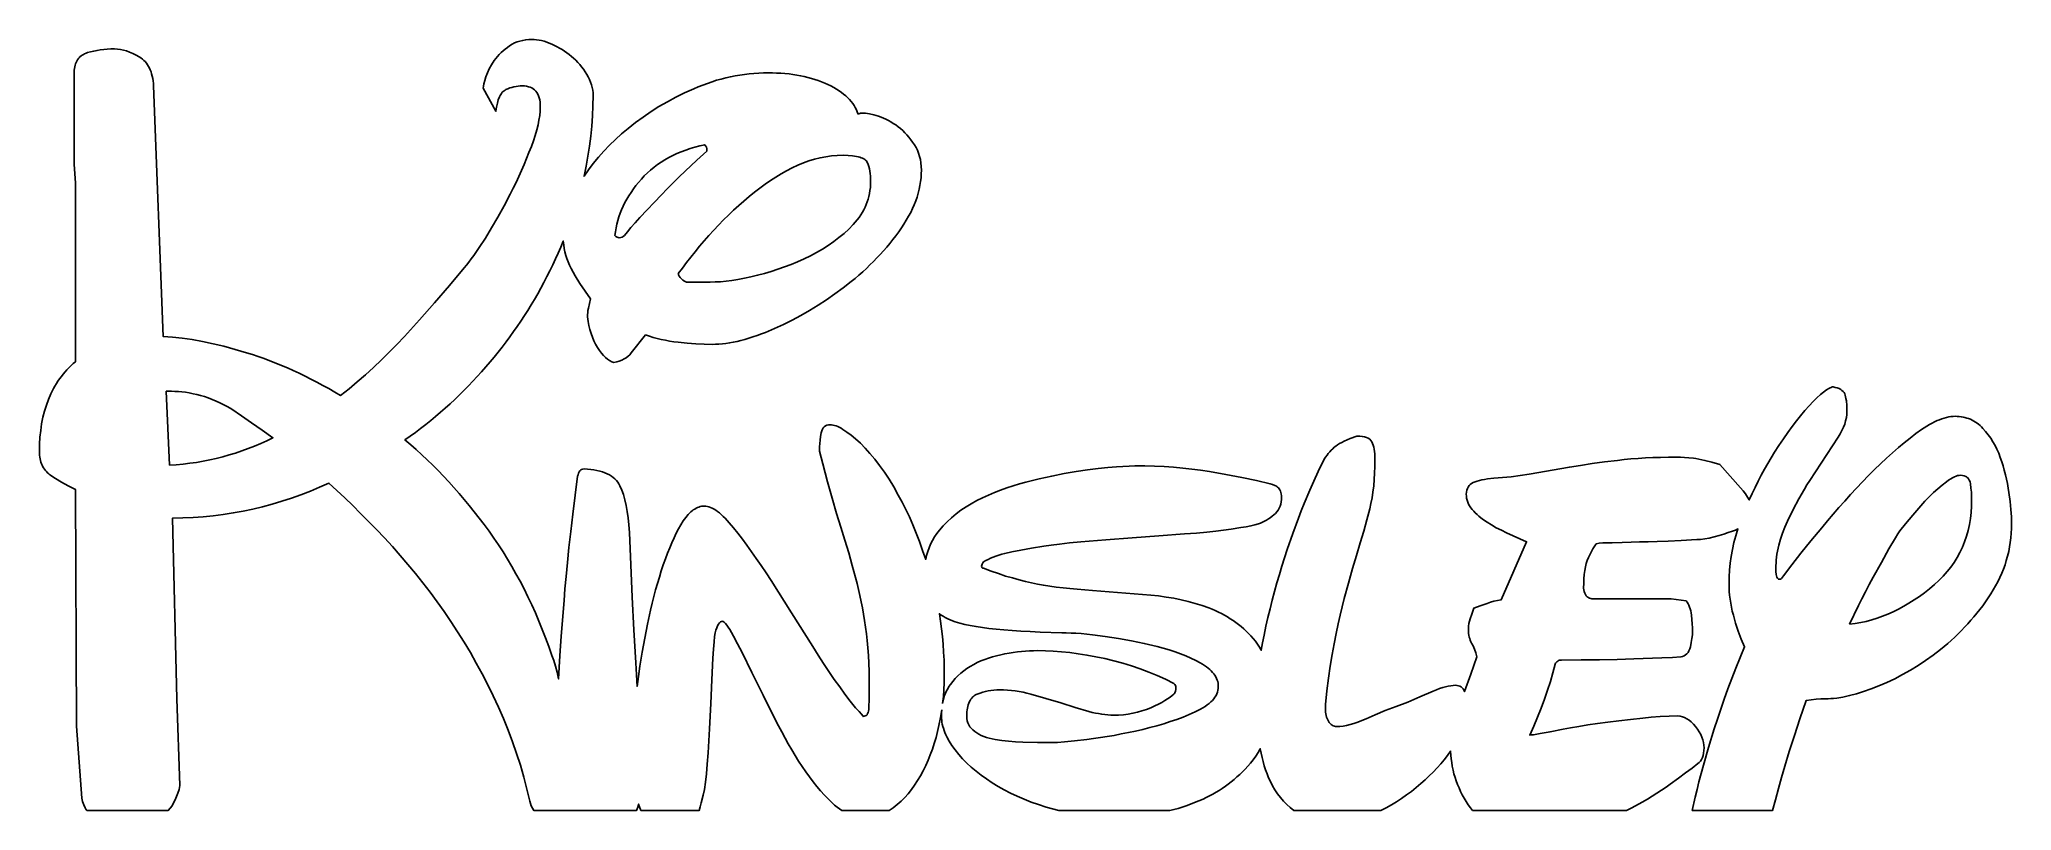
# Model space of a CAD drawing. Extents: x 15 to 183, y 17 to 83.
import ezdxf

# ---------------------------------------------------------------- set-up
doc = ezdxf.new("R2010")
doc.units = 0
doc.layers.add('CAMADA_1', color=18, linetype='CONTINUOUS')

msp = doc.modelspace()

# ---------------------------------------------------------------- linework, layer by layer
at = {"layer": 'CAMADA_1'}
for points in [[(92.01, 25.67), (91.91, 25.01), (91.78, 24.35), (91.66, 23.83), (91.53, 23.32), (91.38, 22.82), (91.22, 22.33), (91.04, 21.85), (90.85, 21.39), (90.65, 20.93), (90.43, 20.49), (90.2, 20.06), (89.96, 19.65), (89.7, 19.26), (89.43, 18.89), (89.15, 18.54), (88.86, 18.21), (88.55, 17.9), (88.23, 17.61), (88.06, 17.47), (87.89, 17.34), (87.72, 17.22), (87.54, 17.11), (83.51, 17.11), (83.31, 17.24), (83.11, 17.4), (82.9, 17.56), (82.7, 17.75), (82.37, 18.07), (82.04, 18.41), (81.71, 18.77), (81.39, 19.15), (81.07, 19.55), (80.76, 19.96), (80.45, 20.4), (80.14, 20.85), (79.84, 21.31), (79.54, 21.79), (79.25, 22.27), (78.96, 22.77), (78.68, 23.27), (78.4, 23.79), (78.12, 24.31), (77.85, 24.85), (76.82, 26.93), (75.87, 28.85), (75.03, 30.54), (74.65, 31.28), (74.3, 31.95), (74.14, 32.24), (73.99, 32.5), (73.85, 32.72), (73.73, 32.89), (73.61, 33.03), (73.51, 33.13), (73.43, 33.19), (73.39, 33.2), (73.35, 33.21), (73.31, 33.2), (73.27, 33.19), (73.18, 33.15), (73.1, 33.07), (73.02, 32.96), (72.94, 32.82), (72.87, 32.65), (72.79, 32.45), (72.73, 32.22), (72.68, 31.91), (72.64, 31.45), (72.59, 30.84), (72.55, 30.06), (72.46, 28.24), (72.37, 26.2), (72.26, 24.07), (72.14, 22.02), (72.07, 21.06), (72, 20.23), (71.91, 19.51), (71.83, 18.91), (71.71, 18.4), (71.56, 17.75), (71.47, 17.42), (71.38, 17.11), (66.42, 17.11), (66.3, 17.43), (66.22, 17.66), (66.15, 17.38), (66.06, 17.11), (57.3, 17.11), (57.19, 17.31), (57.09, 17.51), (57.02, 17.71), (56.96, 17.9), (56.72, 18.93), (56.46, 19.95), (56.17, 20.96), (55.85, 21.97), (55.5, 22.96), (55.13, 23.95), (54.73, 24.93), (54.31, 25.9), (53.86, 26.86), (53.4, 27.8), (52.92, 28.73), (52.42, 29.65), (51.91, 30.56), (51.38, 31.44), (50.83, 32.32), (50.26, 33.18), (49.69, 34.03), (49.09, 34.86), (48.49, 35.68), (47.87, 36.48), (47.24, 37.27), (46.6, 38.05), (45.94, 38.81), (45.28, 39.56), (44.6, 40.3), (43.93, 41.01), (43.25, 41.71), (42.58, 42.39), (41.91, 43.06), (41.23, 43.71), (40.56, 44.34), (39.88, 44.96), (39.09, 44.61), (38.3, 44.28), (37.5, 43.97), (36.69, 43.69), (35.88, 43.42), (35.06, 43.18), (34.24, 42.95), (33.41, 42.75), (32.58, 42.57), (31.74, 42.42), (30.89, 42.29), (30.04, 42.18), (29.18, 42.1), (28.32, 42.04), (27.45, 42), (26.58, 41.99), (26.94, 26.62), (27.21, 19.25), (27.13, 18.91), (27.03, 18.59), (26.92, 18.29), (26.8, 18.01), (26.67, 17.75), (26.53, 17.52), (26.37, 17.3), (26.21, 17.11), (19.29, 17.11), (19.21, 17.22), (19.15, 17.33), (19.03, 17.59), (18.93, 17.87), (18.85, 18.17), (18.4, 24.28), (18.31, 44.42), (17.7, 44.73), (17.14, 45.05), (16.62, 45.36), (16.15, 45.67), (16.04, 45.76), (15.94, 45.84), (15.85, 45.94), (15.76, 46.03), (15.68, 46.14), (15.6, 46.25), (15.54, 46.36), (15.48, 46.48), (15.43, 46.61), (15.38, 46.74), (15.34, 46.88), (15.31, 47.02), (15.28, 47.17), (15.27, 47.33), (15.25, 47.65), (15.26, 48.27), (15.3, 48.87), (15.36, 49.45), (15.44, 50.02), (15.55, 50.56), (15.68, 51.09), (15.84, 51.59), (16.02, 52.08), (16.22, 52.55), (16.45, 53), (16.57, 53.21), (16.7, 53.43), (16.83, 53.63), (16.97, 53.84), (17.12, 54.04), (17.27, 54.23), (17.43, 54.42), (17.59, 54.6), (17.76, 54.78), (17.94, 54.96), (18.12, 55.13), (18.31, 55.29), (18.31, 70.48), (18.22, 72.1), (18.22, 80.1), (18.23, 80.24), (18.26, 80.38), (18.29, 80.51), (18.32, 80.63), (18.37, 80.75), (18.42, 80.86), (18.48, 80.96), (18.55, 81.06), (18.62, 81.15), (18.7, 81.23), (18.79, 81.31), (18.89, 81.37), (18.99, 81.44), (19.1, 81.49), (19.22, 81.54), (19.34, 81.59), (19.6, 81.66), (19.87, 81.72), (20.15, 81.78), (20.43, 81.82), (20.72, 81.86), (21.02, 81.88), (21.32, 81.9), (21.64, 81.9), (21.88, 81.89), (22.14, 81.86), (22.4, 81.81), (22.66, 81.73), (22.92, 81.64), (23.19, 81.52), (23.47, 81.38), (23.75, 81.23), (23.88, 81.14), (24.01, 81.04), (24.13, 80.93), (24.24, 80.82), (24.35, 80.69), (24.44, 80.56), (24.53, 80.42), (24.61, 80.27), (24.68, 80.11), (24.75, 79.94), (24.8, 79.77), (24.85, 79.58), (24.89, 79.39), (24.92, 79.19), (24.95, 78.97), (24.96, 78.75), (25.77, 57.45), (26.17, 57.42), (26.57, 57.39), (27.39, 57.3), (28.24, 57.17), (29.12, 57.01), (30.02, 56.82), (30.94, 56.6), (31.9, 56.34), (32.87, 56.06), (33.37, 55.9), (33.86, 55.73), (34.36, 55.56), (34.85, 55.37), (35.35, 55.18), (35.85, 54.98), (36.35, 54.76), (36.85, 54.54), (37.35, 54.31), (37.85, 54.07), (38.35, 53.81), (38.85, 53.55), (39.36, 53.28), (39.86, 53), (40.37, 52.71), (40.87, 52.42), (41.59, 52.99), (42.29, 53.57), (42.98, 54.18), (43.67, 54.8), (44.34, 55.44), (45.01, 56.09), (45.66, 56.76), (46.31, 57.45), (47.59, 58.86), (48.86, 60.3), (50.13, 61.78), (51.39, 63.29), (51.57, 63.51), (51.77, 63.75), (51.98, 64.03), (52.2, 64.33), (52.67, 65.01), (53.19, 65.81), (53.72, 66.68), (54.25, 67.6), (54.78, 68.55), (55.3, 69.54), (55.55, 70.05), (55.8, 70.55), (56.04, 71.06), (56.26, 71.56), (56.49, 72.07), (56.7, 72.57), (56.9, 73.08), (57.1, 73.59), (57.28, 74.08), (57.43, 74.55), (57.56, 75.01), (57.67, 75.44), (57.75, 75.85), (57.81, 76.24), (57.85, 76.61), (57.86, 76.96), (57.85, 77.17), (57.84, 77.38), (57.81, 77.57), (57.76, 77.74), (57.71, 77.9), (57.65, 78.05), (57.57, 78.19), (57.48, 78.3), (57.38, 78.41), (57.26, 78.5), (57.14, 78.58), (57, 78.64), (56.85, 78.69), (56.69, 78.73), (56.52, 78.75), (56.33, 78.75), (56.15, 78.75), (55.98, 78.73), (55.8, 78.71), (55.62, 78.68), (55.45, 78.63), (55.28, 78.58), (55.11, 78.51), (54.94, 78.44), (54.86, 78.4), (54.78, 78.34), (54.7, 78.28), (54.63, 78.21), (54.57, 78.12), (54.5, 78.03), (54.44, 77.93), (54.39, 77.82), (54.29, 77.57), (54.21, 77.28), (54.14, 76.96), (54.09, 76.6), (53.01, 78.57), (53.02, 78.73), (53.06, 78.94), (53.13, 79.21), (53.23, 79.52), (53.36, 79.86), (53.52, 80.2), (53.72, 80.55), (53.95, 80.91), (54.08, 81.09), (54.22, 81.26), (54.37, 81.43), (54.52, 81.59), (54.69, 81.74), (54.87, 81.89), (55.06, 82.03), (55.25, 82.17), (55.46, 82.3), (55.67, 82.41), (55.9, 82.5), (56.13, 82.57), (56.37, 82.63), (56.62, 82.68), (56.88, 82.7), (57.14, 82.71), (57.34, 82.7), (57.55, 82.68), (57.76, 82.65), (57.97, 82.61), (58.19, 82.55), (58.41, 82.48), (58.63, 82.4), (58.85, 82.3), (59.07, 82.2), (59.29, 82.09), (59.5, 81.97), (59.71, 81.84), (59.92, 81.71), (60.12, 81.57), (60.32, 81.42), (60.51, 81.27), (60.7, 81.11), (60.88, 80.94), (61.05, 80.76), (61.22, 80.57), (61.38, 80.38), (61.53, 80.18), (61.68, 79.96), (61.82, 79.74), (61.94, 79.52), (62.05, 79.29), (62.14, 79.07), (62.22, 78.84), (62.28, 78.62), (62.32, 78.39), (62.35, 78.17), (62.35, 77.94), (62.34, 77.07), (62.31, 76.2), (62.25, 75.34), (62.16, 74.48), (62.05, 73.62), (61.92, 72.77), (61.76, 71.92), (61.58, 71.07), (61.96, 71.62), (62.37, 72.16), (62.8, 72.68), (63.26, 73.19), (63.74, 73.7), (64.25, 74.19), (64.78, 74.67), (65.33, 75.14), (65.96, 75.64), (66.61, 76.11), (67.28, 76.57), (67.96, 77), (68.67, 77.41), (69.4, 77.8), (70.14, 78.17), (70.91, 78.52), (71.3, 78.68), (71.69, 78.83), (72.08, 78.97), (72.47, 79.11), (72.86, 79.23), (73.25, 79.34), (73.65, 79.44), (74.04, 79.53), (74.44, 79.61), (74.84, 79.67), (75.24, 79.73), (75.64, 79.78), (76.04, 79.82), (76.44, 79.84), (76.84, 79.86), (77.24, 79.86), (77.61, 79.86), (77.97, 79.85), (78.33, 79.83), (78.67, 79.8), (79.02, 79.77), (79.35, 79.72), (79.68, 79.67), (80, 79.62), (80.31, 79.55), (80.62, 79.48), (80.92, 79.4), (81.21, 79.31), (81.5, 79.21), (81.78, 79.11), (82.06, 78.99), (82.32, 78.88), (82.58, 78.75), (82.83, 78.62), (83.06, 78.49), (83.28, 78.35), (83.48, 78.2), (83.67, 78.06), (83.85, 77.91), (84.02, 77.75), (84.17, 77.59), (84.31, 77.43), (84.44, 77.26), (84.56, 77.09), (84.66, 76.91), (84.75, 76.73), (84.82, 76.55), (84.89, 76.36), (84.96, 76.37), (85, 76.38), (85.02, 76.4), (85.05, 76.42), (85.1, 76.44), (85.25, 76.45), (85.38, 76.44), (85.53, 76.43), (85.86, 76.38), (86.23, 76.3), (86.64, 76.18), (86.85, 76.11), (87.06, 76.02), (87.27, 75.93), (87.48, 75.82), (87.69, 75.7), (87.89, 75.57), (88.1, 75.43), (88.3, 75.28), (88.5, 75.12), (88.69, 74.95), (88.88, 74.77), (89.05, 74.58), (89.22, 74.39), (89.39, 74.18), (89.54, 73.97), (89.69, 73.75), (89.83, 73.52), (89.95, 73.28), (90.05, 73.03), (90.13, 72.76), (90.2, 72.49), (90.24, 72.2), (90.27, 71.9), (90.28, 71.59), (90.27, 71.27), (90.25, 70.94), (90.21, 70.62), (90.16, 70.29), (90.09, 69.96), (90.01, 69.63), (89.91, 69.3), (89.8, 68.98), (89.67, 68.65), (89.52, 68.32), (89.37, 67.99), (89.19, 67.66), (89, 67.33), (88.8, 67), (88.58, 66.67), (88.35, 66.34), (88.1, 66.01), (87.85, 65.68), (87.59, 65.36), (87.33, 65.04), (87.05, 64.73), (86.78, 64.42), (86.49, 64.12), (86.2, 63.82), (85.9, 63.52), (85.6, 63.23), (85.29, 62.94), (84.97, 62.66), (84.64, 62.38), (84.31, 62.11), (83.63, 61.57), (82.93, 61.06), (82.22, 60.56), (81.5, 60.09), (80.77, 59.65), (80.04, 59.23), (79.3, 58.83), (78.54, 58.46), (77.78, 58.11), (77.03, 57.79), (76.67, 57.65), (76.31, 57.52), (75.95, 57.4), (75.61, 57.29), (75.26, 57.19), (74.93, 57.1), (74.6, 57.02), (74.28, 56.95), (73.96, 56.89), (73.65, 56.85), (73.35, 56.81), (73.06, 56.78), (72.76, 56.77), (72.48, 56.76), (71.8, 56.77), (71.09, 56.81), (70.36, 56.86), (69.6, 56.94), (69.23, 56.99), (68.86, 57.05), (68.5, 57.12), (68.14, 57.19), (67.8, 57.27), (67.46, 57.36), (67.14, 57.46), (66.82, 57.57), (65.6, 56.04), (65.47, 55.89), (65.33, 55.76), (65.16, 55.63), (64.99, 55.53), (64.79, 55.43), (64.58, 55.35), (64.36, 55.29), (64.12, 55.23), (63.94, 55.29), (63.76, 55.38), (63.59, 55.5), (63.41, 55.64), (63.24, 55.81), (63.07, 56.01), (62.9, 56.24), (62.73, 56.49), (62.57, 56.77), (62.42, 57.06), (62.29, 57.37), (62.18, 57.68), (62.08, 58.02), (61.99, 58.36), (61.93, 58.72), (61.87, 59.1), (61.88, 59.28), (61.9, 59.47), (61.92, 59.66), (61.96, 59.86), (62.14, 60.63), (61.67, 61.3), (61.23, 61.95), (60.84, 62.6), (60.48, 63.23), (60.35, 63.5), (60.23, 63.78), (60.12, 64.06), (60.03, 64.34), (59.96, 64.64), (59.9, 64.93), (59.85, 65.24), (59.82, 65.55), (59.61, 65.04), (59.39, 64.53), (59.16, 64.03), (58.93, 63.52), (58.68, 63.02), (58.43, 62.53), (58.17, 62.03), (57.91, 61.54), (57.64, 61.06), (57.36, 60.59), (57.08, 60.13), (56.8, 59.66), (56.51, 59.21), (56.21, 58.75), (55.9, 58.3), (55.59, 57.85), (55.27, 57.41), (54.95, 56.98), (54.62, 56.54), (54.28, 56.11), (53.94, 55.69), (53.59, 55.27), (53.23, 54.85), (52.87, 54.44), (52.5, 54.03), (52.13, 53.63), (51.75, 53.24), (51.37, 52.85), (50.98, 52.46), (50.59, 52.09), (50.19, 51.71), (49.78, 51.35), (49.37, 50.99), (48.96, 50.64), (48.54, 50.29), (48.11, 49.95), (47.68, 49.61), (47.24, 49.28), (46.8, 48.96), (46.35, 48.64), (46.84, 48.23), (47.31, 47.81), (47.78, 47.38), (48.25, 46.94), (48.71, 46.49), (49.17, 46.03), (49.62, 45.56), (50.07, 45.08), (50.52, 44.59), (50.96, 44.09), (51.39, 43.58), (51.82, 43.05), (52.25, 42.52), (52.67, 41.98), (53.09, 41.43), (53.5, 40.87), (53.91, 40.29), (54.3, 39.71), (54.69, 39.11), (55.07, 38.5), (55.43, 37.88), (55.79, 37.25), (56.14, 36.61), (56.48, 35.96), (56.81, 35.29), (57.13, 34.61), (57.44, 33.92), (57.74, 33.22), (58.03, 32.51), (58.31, 31.79), (58.59, 31.05), (58.85, 30.3), (59, 29.87), (59.15, 29.39), (59.29, 28.87), (59.42, 28.31), (59.52, 30.26), (59.65, 31.93), (59.88, 34.98), (59.95, 35.96), (60.05, 37.03), (60.17, 38.21), (60.3, 39.48), (60.46, 40.85), (60.63, 42.32), (61.04, 45.54), (61.07, 45.68), (61.11, 45.81), (61.16, 45.92), (61.22, 46.01), (61.3, 46.08), (61.38, 46.13), (61.48, 46.16), (61.58, 46.17), (61.88, 46.15), (62.16, 46.12), (62.43, 46.09), (62.68, 46.04), (62.93, 45.99), (63.15, 45.92), (63.36, 45.85), (63.56, 45.76), (63.75, 45.67), (63.92, 45.56), (64.07, 45.45), (64.21, 45.32), (64.34, 45.19), (64.45, 45.05), (64.55, 44.89), (64.64, 44.73), (64.79, 44.37), (64.93, 43.98), (65.05, 43.54), (65.16, 43.07), (65.25, 42.55), (65.33, 42), (65.4, 41.41), (65.45, 40.77), (65.55, 38.02), (65.67, 35.26), (65.82, 32.47), (65.99, 29.67), (66.05, 28.66), (66.1, 27.66), (66.22, 28.51), (66.34, 29.39), (66.53, 30.58), (66.75, 31.77), (66.98, 32.96), (67.24, 34.15), (67.38, 34.74), (67.52, 35.32), (67.67, 35.88), (67.83, 36.43), (67.99, 36.97), (68.15, 37.5), (68.32, 38.01), (68.5, 38.51), (68.68, 38.99), (68.87, 39.45), (69.05, 39.89), (69.24, 40.31), (69.43, 40.7), (69.63, 41.07), (69.83, 41.42), (70.03, 41.75), (70.23, 42.04), (70.44, 42.3), (70.55, 42.41), (70.66, 42.51), (70.77, 42.61), (70.88, 42.69), (71, 42.76), (71.11, 42.83), (71.23, 42.88), (71.34, 42.93), (71.46, 42.96), (71.58, 42.99), (71.7, 43), (71.83, 43), (71.95, 43), (72.08, 42.98), (72.21, 42.94), (72.35, 42.89), (72.49, 42.82), (72.64, 42.75), (72.79, 42.65), (72.94, 42.54), (73.1, 42.42), (73.26, 42.29), (73.42, 42.13), (73.59, 41.97), (73.94, 41.59), (74.3, 41.16), (74.67, 40.69), (75.05, 40.19), (75.44, 39.67), (75.84, 39.12), (76.24, 38.54), (76.65, 37.94), (77.07, 37.32), (77.49, 36.67), (79.23, 33.94), (81.04, 31.05), (81.5, 30.32), (81.96, 29.61), (82.42, 28.93), (82.87, 28.26), (83.33, 27.62), (83.78, 27), (84.23, 26.41), (84.68, 25.84), (84.99, 25.52), (85.2, 25.3), (85.3, 25.16), (85.32, 25.13), (85.32, 25.12), (85.31, 25.12), (85.42, 25.13), (85.51, 25.15), (85.59, 25.2), (85.66, 25.26), (85.71, 25.35), (85.76, 25.45), (85.79, 25.56), (85.8, 25.7), (85.82, 26.03), (85.84, 26.43), (85.85, 27.45), (85.84, 28.2), (85.83, 28.93), (85.8, 29.63), (85.77, 30.3), (85.73, 30.94), (85.67, 31.56), (85.61, 32.15), (85.53, 32.71), (85.45, 33.26), (85.36, 33.8), (85.27, 34.34), (85.16, 34.87), (85.05, 35.4), (84.94, 35.91), (84.81, 36.43), (84.68, 36.94), (84.4, 37.96), (84.1, 39.02), (83.77, 40.1), (83.42, 41.21), (83.06, 42.39), (82.68, 43.68), (82.29, 45.08), (81.89, 46.6), (81.62, 47.68), (81.62, 48.04), (81.63, 48.32), (81.66, 48.61), (81.7, 48.92), (81.76, 49.25), (81.8, 49.41), (81.86, 49.55), (81.93, 49.66), (82.02, 49.76), (82.12, 49.83), (82.24, 49.88), (82.37, 49.92), (82.52, 49.93), (82.64, 49.92), (82.76, 49.9), (82.89, 49.87), (83.02, 49.83), (83.16, 49.77), (83.3, 49.71), (83.46, 49.63), (83.61, 49.53), (83.95, 49.31), (84.3, 49.04), (84.68, 48.72), (85.09, 48.35), (85.5, 47.94), (85.91, 47.49), (86.32, 47), (86.73, 46.47), (87.13, 45.9), (87.53, 45.29), (87.93, 44.64), (88.32, 43.95), (88.64, 43.35), (88.96, 42.72), (89.26, 42.08), (89.56, 41.4), (89.84, 40.71), (90.12, 39.99), (90.39, 39.24), (90.65, 38.47), (90.72, 38.81), (90.82, 39.14), (90.93, 39.47), (91.07, 39.78), (91.22, 40.09), (91.4, 40.39), (91.59, 40.67), (91.81, 40.95), (92.13, 41.33), (92.48, 41.68), (92.85, 42.02), (93.24, 42.35), (93.65, 42.65), (94.08, 42.94), (94.53, 43.21), (95, 43.47), (95.49, 43.71), (95.99, 43.94), (96.49, 44.15), (97.01, 44.36), (97.54, 44.55), (98.08, 44.73), (98.62, 44.89), (99.18, 45.04), (100.29, 45.32), (101.37, 45.56), (102.42, 45.77), (103.45, 45.94), (104.42, 46.09), (105.31, 46.2), (106.13, 46.29), (106.87, 46.35), (107.96, 46.41), (108.44, 46.44), (109.28, 46.43), (110.12, 46.41), (110.93, 46.37), (111.73, 46.31), (112.51, 46.24), (113.28, 46.16), (114.04, 46.06), (114.78, 45.94), (116.19, 45.69), (117.53, 45.44), (118.78, 45.18), (119.94, 44.91), (120.16, 44.85), (120.35, 44.77), (120.44, 44.73), (120.52, 44.67), (120.59, 44.61), (120.66, 44.55), (120.73, 44.47), (120.78, 44.39), (120.83, 44.28), (120.87, 44.17), (120.89, 44.04), (120.92, 43.89), (120.93, 43.73), (120.93, 43.56), (120.9, 43.36), (120.86, 43.18), (120.8, 43), (120.72, 42.83), (120.63, 42.67), (120.52, 42.52), (120.4, 42.39), (120.26, 42.26), (120.11, 42.14), (119.96, 42.02), (119.8, 41.92), (119.64, 41.82), (119.48, 41.73), (119.31, 41.64), (119.13, 41.56), (118.96, 41.49), (118.66, 41.41), (118.31, 41.32), (117.92, 41.25), (117.47, 41.18), (116.63, 41.05), (115.99, 40.95), (115.34, 40.87), (114.57, 40.78), (113.68, 40.71), (112.66, 40.64), (110.47, 40.49), (108.21, 40.32), (105.98, 40.14), (103.85, 39.96), (102.88, 39.87), (102.03, 39.78), (101.31, 39.69), (100.71, 39.6), (99.66, 39.43), (98.75, 39.27), (97.99, 39.12), (97.38, 38.98), (97.12, 38.91), (96.86, 38.83), (96.62, 38.75), (96.39, 38.66), (96.17, 38.57), (95.97, 38.47), (95.77, 38.37), (95.58, 38.26), (95.51, 38.17), (95.45, 38.08), (95.42, 37.99), (95.4, 37.9), (95.42, 37.82), (95.43, 37.79), (95.45, 37.76), (95.47, 37.74), (95.51, 37.73), (95.58, 37.72), (96.23, 37.48), (96.85, 37.26), (97.45, 37.06), (98.03, 36.89), (98.6, 36.73), (99.14, 36.59), (99.66, 36.47), (100.17, 36.37), (100.67, 36.28), (101.2, 36.2), (101.75, 36.12), (102.33, 36.05), (102.92, 35.99), (103.54, 35.93), (104.84, 35.83), (109.79, 35.43), (110.45, 35.36), (111.11, 35.27), (111.75, 35.17), (112.37, 35.04), (112.98, 34.9), (113.58, 34.73), (114.16, 34.55), (114.73, 34.35), (115.01, 34.24), (115.28, 34.12), (115.55, 33.99), (115.81, 33.86), (116.06, 33.72), (116.31, 33.58), (116.56, 33.43), (116.8, 33.27), (117.03, 33.1), (117.26, 32.93), (117.48, 32.75), (117.7, 32.56), (117.91, 32.37), (118.11, 32.16), (118.31, 31.96), (118.51, 31.74), (118.7, 31.51), (118.87, 31.27), (119.04, 31.01), (119.19, 30.75), (119.3, 31.38), (119.43, 32.02), (119.59, 32.78), (119.76, 33.52), (119.94, 34.26), (120.13, 35), (120.32, 35.74), (120.53, 36.47), (120.74, 37.19), (120.96, 37.91), (121.41, 39.32), (121.88, 40.68), (122.36, 41.97), (122.6, 42.6), (122.85, 43.22), (123.32, 44.36), (123.77, 45.37), (124.18, 46.25), (124.37, 46.64), (124.56, 46.99), (124.67, 47.17), (124.79, 47.33), (124.9, 47.49), (125.03, 47.63), (125.15, 47.77), (125.28, 47.89), (125.41, 48.01), (125.54, 48.12), (125.69, 48.22), (125.86, 48.32), (126.05, 48.42), (126.26, 48.53), (126.5, 48.64), (126.76, 48.75), (127.34, 48.97), (127.58, 48.96), (127.79, 48.94), (127.98, 48.9), (128.15, 48.85), (128.3, 48.78), (128.42, 48.69), (128.52, 48.59), (128.6, 48.47), (128.66, 48.34), (128.72, 48.2), (128.76, 48.03), (128.8, 47.86), (128.83, 47.66), (128.85, 47.45), (128.87, 47.23), (128.87, 46.99), (128.86, 46.39), (128.84, 45.82), (128.81, 45.26), (128.76, 44.72), (128.69, 44.2), (128.62, 43.7), (128.53, 43.23), (128.42, 42.77), (128.18, 41.85), (127.91, 40.88), (127.62, 39.87), (127.3, 38.81), (126.96, 37.69), (126.61, 36.46), (126.26, 35.15), (125.9, 33.73), (125.73, 32.98), (125.56, 32.16), (125.39, 31.3), (125.23, 30.37), (125.07, 29.4), (124.93, 28.36), (124.78, 27.28), (124.65, 26.14), (124.65, 25.78), (124.65, 25.62), (124.66, 25.47), (124.68, 25.33), (124.71, 25.19), (124.75, 25.06), (124.8, 24.93), (124.85, 24.81), (124.91, 24.7), (124.98, 24.59), (125.06, 24.5), (125.14, 24.43), (125.23, 24.36), (125.32, 24.31), (125.42, 24.28), (125.52, 24.26), (125.63, 24.25), (125.89, 24.26), (126.16, 24.29), (126.44, 24.34), (126.75, 24.42), (127.06, 24.51), (127.4, 24.63), (127.74, 24.77), (128.11, 24.92), (128.88, 25.26), (129.74, 25.61), (130.66, 25.96), (131.66, 26.32), (132.69, 26.78), (133.81, 27.26), (134.1, 27.38), (134.37, 27.48), (134.63, 27.56), (134.87, 27.63), (135.1, 27.69), (135.31, 27.72), (135.51, 27.75), (135.7, 27.76), (135.84, 27.75), (135.97, 27.72), (136.08, 27.68), (136.19, 27.62), (136.28, 27.55), (136.36, 27.46), (136.43, 27.35), (136.48, 27.23), (137.02, 28.7), (137.54, 30.18), (137.45, 30.52), (137.34, 30.83), (137.22, 31.11), (137.09, 31.35), (137.03, 31.47), (136.97, 31.59), (136.93, 31.73), (136.89, 31.87), (136.86, 32.02), (136.84, 32.18), (136.83, 32.34), (136.82, 32.52), (136.83, 32.78), (136.86, 33.01), (136.9, 33.23), (136.96, 33.42), (137.1, 33.82), (137.27, 34.32), (137.82, 34.51), (138.4, 34.72), (138.69, 34.83), (138.99, 34.91), (139.3, 34.98), (139.61, 35.04), (141.77, 39.98), (140.06, 40.74), (139.62, 40.95), (139.19, 41.17), (138.79, 41.4), (138.4, 41.64), (138.03, 41.9), (137.7, 42.16), (137.55, 42.3), (137.4, 42.44), (137.27, 42.58), (137.14, 42.72), (137.02, 42.87), (136.92, 43.02), (136.84, 43.18), (136.77, 43.34), (136.71, 43.5), (136.67, 43.67), (136.65, 43.85), (136.64, 44.03), (136.65, 44.2), (136.68, 44.36), (136.73, 44.5), (136.79, 44.63), (136.87, 44.75), (136.97, 44.85), (137.09, 44.94), (137.23, 45.01), (137.38, 45.08), (137.56, 45.14), (137.75, 45.19), (137.96, 45.24), (138.19, 45.28), (138.43, 45.32), (138.98, 45.37), (139.71, 45.43), (140.45, 45.51), (141.21, 45.61), (141.99, 45.73), (145.41, 46.32), (146.35, 46.47), (147.35, 46.62), (148.4, 46.76), (149.5, 46.9), (150.07, 46.96), (150.65, 47.02), (151.26, 47.07), (151.88, 47.1), (152.52, 47.13), (153.17, 47.15), (153.84, 47.17), (154.53, 47.17), (154.86, 47.17), (155.2, 47.15), (155.58, 47.12), (155.97, 47.08), (156.18, 47.05), (156.41, 47.01), (156.94, 46.9), (157.54, 46.74), (158.22, 46.54), (159.97, 44.56), (160.19, 44.3), (160.39, 44.04), (160.56, 43.78), (160.71, 43.53), (160.96, 44.07), (161.21, 44.6), (161.47, 45.13), (161.73, 45.64), (162.01, 46.14), (162.28, 46.63), (162.57, 47.12), (162.86, 47.59), (163.24, 48.17), (163.61, 48.73), (163.98, 49.26), (164.35, 49.77), (164.72, 50.25), (165.08, 50.7), (165.45, 51.13), (165.81, 51.53), (166.15, 51.9), (166.47, 52.21), (166.77, 52.49), (167.03, 52.71), (167.27, 52.89), (167.49, 53.02), (167.58, 53.07), (167.68, 53.11), (167.76, 53.14), (167.84, 53.15), (168.03, 53.11), (168.2, 53.06), (168.36, 53), (168.49, 52.93), (168.6, 52.85), (168.7, 52.77), (168.78, 52.67), (168.83, 52.56), (168.87, 52.44), (168.91, 52.31), (168.94, 52.15), (168.97, 51.97), (169, 51.57), (169.02, 51.09), (169, 50.81), (168.97, 50.54), (168.91, 50.26), (168.83, 49.98), (168.73, 49.71), (168.6, 49.43), (168.45, 49.15), (168.28, 48.88), (165.85, 45.19), (165.62, 44.83), (165.4, 44.45), (164.93, 43.62), (164.46, 42.72), (163.96, 41.72), (163.73, 41.21), (163.53, 40.7), (163.36, 40.19), (163.22, 39.68), (163.11, 39.17), (163.07, 38.92), (163.03, 38.67), (163, 38.42), (162.99, 38.17), (162.97, 37.92), (162.97, 37.67), (162.98, 37.44), (163.01, 37.19), (163.03, 37.07), (163.07, 36.96), (163.12, 36.87), (163.19, 36.78), (163.34, 36.78), (163.38, 36.8), (163.45, 36.86), (163.53, 36.95), (163.63, 37.08), (164.33, 38), (165.11, 38.99), (165.96, 40.04), (166.88, 41.17), (167.36, 41.75), (167.85, 42.32), (168.34, 42.88), (168.83, 43.44), (169.33, 43.99), (169.84, 44.53), (170.35, 45.07), (170.86, 45.6), (171.37, 46.11), (171.88, 46.61), (172.39, 47.08), (172.9, 47.54), (173.4, 47.98), (173.89, 48.4), (174.39, 48.79), (174.88, 49.17), (175.36, 49.52), (175.82, 49.82), (176.04, 49.95), (176.27, 50.07), (176.48, 50.18), (176.69, 50.28), (176.9, 50.36), (177.1, 50.44), (177.3, 50.5), (177.5, 50.55), (177.69, 50.59), (177.87, 50.62), (178.06, 50.64), (178.23, 50.65), (178.41, 50.64), (178.58, 50.63), (178.74, 50.61), (178.91, 50.58), (179.06, 50.55), (179.22, 50.5), (179.37, 50.45), (179.52, 50.39), (179.67, 50.32), (179.81, 50.24), (179.95, 50.16), (180.09, 50.07), (180.22, 49.97), (180.35, 49.86), (180.47, 49.74), (180.59, 49.61), (180.82, 49.35), (181.04, 49.07), (181.25, 48.78), (181.44, 48.48), (181.62, 48.17), (181.78, 47.84), (181.93, 47.5), (182.07, 47.14), (182.19, 46.78), (182.31, 46.42), (182.41, 46.05), (182.51, 45.68), (182.6, 45.3), (182.68, 44.93), (182.74, 44.54), (182.8, 44.16), (182.9, 43.41), (182.97, 42.72), (183.01, 42.08), (183.03, 41.5), (183.02, 41.1), (183, 40.7), (182.96, 40.31), (182.91, 39.91), (182.85, 39.53), (182.78, 39.14), (182.69, 38.76), (182.58, 38.39), (182.47, 38.02), (182.33, 37.65), (182.19, 37.29), (182.03, 36.93), (181.86, 36.57), (181.67, 36.22), (181.47, 35.87), (181.26, 35.53), (181.03, 35.19), (180.8, 34.86), (180.57, 34.53), (180.32, 34.21), (180.08, 33.9), (179.82, 33.59), (179.57, 33.29), (179.3, 32.99), (179.03, 32.7), (178.76, 32.41), (178.47, 32.13), (178.19, 31.85), (177.89, 31.58), (177.59, 31.32), (177.29, 31.06), (176.98, 30.81), (176.35, 30.33), (175.71, 29.87), (175.07, 29.44), (174.42, 29.04), (173.76, 28.67), (173.09, 28.32), (172.42, 28.01), (171.74, 27.72), (171.08, 27.46), (170.44, 27.23), (169.82, 27.04), (169.24, 26.89), (168.68, 26.76), (168.15, 26.68), (167.89, 26.65), (167.65, 26.63), (167.41, 26.61), (167.17, 26.61), (166.79, 26.6), (166.4, 26.57), (165.98, 26.53), (165.55, 26.46), (165.02, 24.92), (164.55, 23.48), (164.12, 22.14), (163.74, 20.89), (163.46, 19.93), (163.2, 18.97), (162.94, 18.03), (162.7, 17.11), (155.86, 17.11), (156.11, 18.24), (156.27, 18.89), (156.43, 19.56), (156.81, 20.97), (157.25, 22.47), (157.73, 24.07), (158, 24.89), (158.28, 25.73), (158.58, 26.58), (158.9, 27.45), (159.23, 28.33), (159.57, 29.22), (159.94, 30.12), (160.32, 31.03), (160.03, 31.7), (159.78, 32.37), (159.55, 33.04), (159.36, 33.72), (159.27, 34.07), (159.2, 34.4), (159.13, 34.74), (159.08, 35.08), (159.04, 35.42), (159.01, 35.75), (158.99, 36.08), (158.99, 36.42), (159, 36.99), (159.04, 37.57), (159.09, 38.15), (159.18, 38.73), (159.28, 39.31), (159.41, 39.9), (159.57, 40.48), (159.75, 41.07), (159.53, 40.97), (159.29, 40.88), (158.93, 40.75), (158.54, 40.62), (158.14, 40.5), (157.72, 40.38), (157.31, 40.29), (156.92, 40.22), (156.57, 40.17), (156.24, 40.16), (154.91, 40.08), (153.81, 40.03), (152.89, 39.99), (152.1, 39.98), (151.38, 39.97), (150.67, 39.94), (149.9, 39.9), (149.05, 39.89), (148.63, 39.88), (148.26, 39.87), (147.95, 39.84), (147.7, 39.8), (147.63, 39.72), (147.56, 39.63), (147.4, 39.37), (147.22, 39.04), (147.03, 38.63), (146.93, 38.39), (146.85, 38.13), (146.78, 37.84), (146.72, 37.53), (146.68, 37.19), (146.65, 36.83), (146.63, 36.44), (146.62, 36.03), (146.63, 35.89), (146.67, 35.74), (146.72, 35.6), (146.8, 35.44), (146.85, 35.37), (146.91, 35.3), (146.97, 35.25), (147.05, 35.2), (147.13, 35.17), (147.22, 35.15), (147.32, 35.13), (147.43, 35.13), (154.08, 35.13), (155.34, 34.95), (155.43, 34.83), (155.5, 34.7), (155.57, 34.57), (155.63, 34.42), (155.68, 34.26), (155.73, 34.1), (155.76, 33.92), (155.79, 33.73), (155.83, 33.36), (155.86, 33), (155.87, 32.66), (155.88, 32.34), (155.87, 32.06), (155.83, 31.74), (155.78, 31.4), (155.7, 31.04), (155.65, 30.86), (155.58, 30.7), (155.5, 30.56), (155.41, 30.44), (155.3, 30.34), (155.18, 30.27), (155.04, 30.22), (154.89, 30.18), (154.17, 30.14), (153.26, 30.09), (150.89, 30), (149.48, 29.96), (147.98, 29.94), (146.4, 29.92), (144.73, 29.91), (144.65, 29.91), (144.56, 29.89), (144.49, 29.86), (144.42, 29.82), (144.35, 29.77), (144.29, 29.71), (144.24, 29.64), (144.19, 29.55), (144, 28.83), (143.79, 28.09), (143.55, 27.35), (143.29, 26.59), (143.01, 25.82), (142.71, 25.06), (142.38, 24.29), (142.04, 23.53), (142.16, 23.54), (142.35, 23.56), (142.92, 23.65), (143.76, 23.81), (144.87, 24.02), (145.51, 24.15), (146.22, 24.27), (146.98, 24.39), (147.8, 24.51), (148.68, 24.63), (149.61, 24.74), (150.6, 24.86), (151.65, 24.97), (152.38, 25.05), (153.14, 25.1), (153.89, 25.14), (154.62, 25.15), (154.82, 25.13), (155.02, 25.09), (155.21, 25.02), (155.41, 24.92), (155.6, 24.8), (155.78, 24.64), (155.97, 24.46), (156.15, 24.25), (156.32, 24.02), (156.46, 23.8), (156.59, 23.58), (156.69, 23.35), (156.77, 23.13), (156.82, 22.9), (156.86, 22.68), (156.87, 22.45), (156.86, 22.21), (156.83, 22), (156.79, 21.8), (156.73, 21.62), (156.66, 21.46), (156.56, 21.32), (156.46, 21.2), (156.33, 21.1), (155.85, 20.72), (155.29, 20.31), (154.68, 19.85), (153.99, 19.35), (153.63, 19.09), (153.25, 18.84), (152.86, 18.58), (152.45, 18.33), (152.04, 18.08), (151.61, 17.83), (150.71, 17.33), (150.28, 17.1), (137.18, 17.1), (137, 17.33), (136.81, 17.6), (136.63, 17.88), (136.46, 18.16), (136.3, 18.45), (136.15, 18.74), (136.02, 19.03), (135.89, 19.33), (135.78, 19.63), (135.68, 19.93), (135.59, 20.24), (135.51, 20.55), (135.45, 20.87), (135.4, 21.19), (135.35, 21.51), (135.32, 21.83), (135.3, 22.16), (135.04, 21.79), (134.75, 21.43), (134.46, 21.07), (134.15, 20.73), (133.83, 20.38), (133.49, 20.05), (133.14, 19.72), (132.78, 19.4), (132.38, 19.06), (131.97, 18.74), (131.56, 18.43), (131.14, 18.14), (130.71, 17.86), (130.27, 17.59), (129.82, 17.34), (129.37, 17.11), (121.98, 17.11), (121.66, 17.36), (121.36, 17.63), (121.08, 17.91), (120.82, 18.21), (120.58, 18.53), (120.36, 18.86), (120.16, 19.21), (119.97, 19.58), (119.82, 19.9), (119.69, 20.23), (119.57, 20.57), (119.45, 20.92), (119.35, 21.27), (119.26, 21.63), (119.18, 22), (119.11, 22.37), (118.93, 22.04), (118.73, 21.72), (118.51, 21.42), (118.28, 21.13), (118.06, 20.88), (117.83, 20.64), (117.6, 20.41), (117.37, 20.18), (117.13, 19.97), (116.89, 19.75), (116.64, 19.55), (116.39, 19.36), (116.14, 19.17), (115.88, 18.99), (115.62, 18.82), (115.35, 18.66), (115.08, 18.5), (114.8, 18.35), (114.52, 18.21), (114.24, 18.08), (113.88, 17.92), (113.53, 17.78), (113.17, 17.64), (112.82, 17.51), (112.47, 17.4), (112.12, 17.29), (111.77, 17.19), (111.42, 17.11), (101.97, 17.11), (101.43, 17.24), (100.89, 17.4), (100.25, 17.61), (99.62, 17.83), (99.02, 18.07), (98.44, 18.32), (97.87, 18.59), (97.33, 18.87), (96.81, 19.16), (96.3, 19.47), (95.82, 19.79), (95.36, 20.12), (94.93, 20.45), (94.53, 20.8), (94.15, 21.15), (93.79, 21.51), (93.46, 21.88), (93.16, 22.26), (92.88, 22.64), (92.65, 23.01), (92.44, 23.38), (92.36, 23.56), (92.28, 23.74), (92.21, 23.92), (92.15, 24.1), (92.1, 24.27), (92.06, 24.45), (92.03, 24.62), (92.01, 24.79), (91.99, 24.96), (91.99, 25.13), (91.99, 25.4)], [(64.21, 66.02), (64.3, 65.94), (64.39, 65.89), (64.48, 65.85), (64.57, 65.84), (64.7, 65.85), (64.82, 65.89), (64.92, 65.94), (65.02, 66.02), (65.27, 66.35), (65.57, 66.72), (65.92, 67.12), (66.32, 67.55), (68.17, 69.48), (68.66, 70), (69.17, 70.5), (69.67, 71.01), (70.19, 71.5), (71.17, 72.43), (72.03, 73.21), (72.03, 73.3), (72.02, 73.43), (71.99, 73.55), (71.93, 73.66), (71.85, 73.75), (71.43, 73.66), (71.02, 73.55), (70.62, 73.43), (70.23, 73.3), (69.86, 73.16), (69.49, 73), (69.14, 72.84), (68.8, 72.66), (68.46, 72.47), (68.14, 72.27), (67.83, 72.06), (67.54, 71.84), (67.25, 71.6), (66.98, 71.36), (66.71, 71.1), (66.46, 70.83), (66.22, 70.55), (65.99, 70.27), (65.78, 69.99), (65.58, 69.7), (65.39, 69.41), (65.22, 69.12), (65.05, 68.83), (64.91, 68.53), (64.77, 68.22), (64.65, 67.92), (64.55, 67.61), (64.45, 67.3), (64.37, 66.98), (64.31, 66.67), (64.25, 66.35)], [(69.6, 62.79), (69.61, 62.74), (69.62, 62.69), (69.67, 62.58), (69.76, 62.46), (69.87, 62.34), (70, 62.22), (70.12, 62.13), (70.23, 62.08), (70.28, 62.07), (70.32, 62.07), (72.3, 62.07), (72.74, 62.08), (73.19, 62.1), (73.67, 62.15), (74.17, 62.21), (74.68, 62.29), (75.22, 62.39), (75.77, 62.51), (76.35, 62.65), (76.93, 62.8), (77.5, 62.97), (78.07, 63.16), (78.64, 63.36), (79.2, 63.57), (79.75, 63.8), (80.3, 64.05), (80.84, 64.31), (81.37, 64.59), (81.88, 64.88), (82.36, 65.19), (82.83, 65.52), (83.27, 65.85), (83.7, 66.21), (84.1, 66.58), (84.48, 66.96), (84.66, 67.16), (84.83, 67.37), (84.99, 67.57), (85.13, 67.78), (85.26, 68), (85.38, 68.21), (85.49, 68.44), (85.59, 68.66), (85.68, 68.89), (85.76, 69.12), (85.82, 69.36), (85.87, 69.6), (85.91, 69.85), (85.94, 70.1), (85.96, 70.35), (85.96, 70.61), (85.96, 70.85), (85.95, 71.08), (85.93, 71.3), (85.9, 71.5), (85.86, 71.7), (85.81, 71.89), (85.76, 72.06), (85.69, 72.22), (85.65, 72.3), (85.6, 72.37), (85.54, 72.44), (85.46, 72.5), (85.38, 72.56), (85.28, 72.61), (85.17, 72.65), (85.04, 72.7), (84.91, 72.73), (84.76, 72.76), (84.43, 72.81), (84.05, 72.84), (83.63, 72.85), (83.13, 72.84), (82.64, 72.8), (82.16, 72.73), (81.67, 72.64), (81.19, 72.52), (80.71, 72.37), (80.24, 72.2), (79.76, 72), (79.29, 71.78), (78.82, 71.54), (78.36, 71.28), (77.9, 71), (77.44, 70.7), (76.98, 70.39), (76.53, 70.06), (76.08, 69.71), (75.63, 69.34), (75.19, 68.96), (74.75, 68.58), (74.31, 68.18), (73.88, 67.77), (73.46, 67.35), (73.03, 66.91), (72.62, 66.47), (72.2, 66.02), (71.8, 65.57), (71.41, 65.11), (71.03, 64.65), (70.66, 64.19), (70.3, 63.72), (69.95, 63.26)], [(26.31, 46.48), (26.89, 46.52), (27.47, 46.58), (28.04, 46.65), (28.61, 46.73), (29.18, 46.83), (29.74, 46.94), (30.3, 47.06), (30.85, 47.2), (31.4, 47.36), (31.94, 47.52), (32.48, 47.7), (33.02, 47.9), (33.55, 48.11), (34.08, 48.33), (34.6, 48.57), (35.12, 48.82), (34.19, 49.48), (33.3, 50.1), (32.44, 50.69), (31.61, 51.25), (31.28, 51.44), (30.94, 51.62), (30.61, 51.79), (30.28, 51.94), (29.94, 52.08), (29.62, 52.21), (29.29, 52.32), (28.96, 52.42), (28.64, 52.5), (28.32, 52.57), (28, 52.64), (27.69, 52.69), (27.38, 52.73), (27.08, 52.75), (26.78, 52.77), (26.49, 52.78), (26.04, 52.78)], [(169.24, 32.95), (169.71, 33.02), (170.19, 33.1), (170.66, 33.2), (171.13, 33.33), (171.59, 33.47), (172.05, 33.63), (172.51, 33.82), (172.96, 34.02), (173.41, 34.24), (173.86, 34.48), (174.3, 34.74), (174.74, 35.02), (175.18, 35.32), (175.61, 35.64), (176.04, 35.98), (176.46, 36.34), (176.85, 36.69), (177.21, 37.05), (177.54, 37.43), (177.85, 37.82), (178.13, 38.22), (178.39, 38.64), (178.63, 39.07), (178.84, 39.51), (179.03, 39.97), (179.19, 40.44), (179.32, 40.93), (179.44, 41.43), (179.52, 41.94), (179.58, 42.47), (179.62, 43.01), (179.63, 43.57), (179.63, 43.87), (179.61, 44.19), (179.57, 44.54), (179.52, 44.9), (179.49, 45.07), (179.43, 45.22), (179.35, 45.34), (179.31, 45.4), (179.26, 45.45), (179.2, 45.49), (179.14, 45.53), (179, 45.59), (178.85, 45.62), (178.67, 45.63), (178.56, 45.62), (178.44, 45.6), (178.3, 45.55), (178.16, 45.49), (178.01, 45.42), (177.85, 45.32), (177.67, 45.21), (177.5, 45.08), (177.13, 44.79), (176.76, 44.48), (176.39, 44.15), (176.02, 43.79), (175.66, 43.42), (175.3, 43.03), (174.96, 42.64), (174.62, 42.24), (174.01, 41.5), (173.51, 40.91), (173.35, 40.65), (173.14, 40.31), (172.59, 39.37), (171.95, 38.21), (171.26, 36.97), (170.92, 36.33), (170.6, 35.72), (170.3, 35.12), (170.01, 34.54)], [(92.09, 26.22), (92.15, 26.8), (92.2, 27.38), (92.22, 27.96), (92.23, 28.53), (92.22, 29.22), (92.21, 29.91), (92.17, 30.59), (92.13, 31.25), (92.07, 31.91), (92, 32.57), (91.91, 33.21), (91.81, 33.85), (91.96, 33.74), (92.13, 33.64), (92.3, 33.54), (92.48, 33.45), (92.8, 33.31), (93.16, 33.17), (93.55, 33.05), (93.98, 32.94), (94.44, 32.84), (94.94, 32.75), (95.47, 32.67), (96.03, 32.59), (96.64, 32.53), (97.3, 32.47), (98, 32.42), (98.75, 32.37), (99.55, 32.33), (100.4, 32.29), (102.24, 32.23), (102.61, 32.23), (103.01, 32.21), (103.43, 32.19), (103.88, 32.16), (104.85, 32.06), (105.92, 31.92), (107.04, 31.75), (108.15, 31.55), (109.24, 31.32), (110.33, 31.07), (110.86, 30.93), (111.37, 30.78), (111.86, 30.62), (112.33, 30.45), (112.78, 30.27), (113.21, 30.08), (113.62, 29.88), (114.01, 29.67), (114.2, 29.56), (114.37, 29.45), (114.53, 29.34), (114.68, 29.23), (114.82, 29.11), (114.94, 28.99), (115.06, 28.86), (115.16, 28.74), (115.25, 28.61), (115.32, 28.48), (115.39, 28.35), (115.44, 28.21), (115.49, 28.08), (115.52, 27.94), (115.53, 27.79), (115.54, 27.65), (115.53, 27.49), (115.51, 27.34), (115.47, 27.19), (115.42, 27.04), (115.35, 26.9), (115.26, 26.76), (115.16, 26.62), (115.05, 26.48), (114.91, 26.35), (114.77, 26.22), (114.6, 26.09), (114.43, 25.96), (114.23, 25.84), (114.03, 25.72), (113.8, 25.61), (113.56, 25.49), (113.06, 25.27), (112.54, 25.06), (112.01, 24.86), (111.46, 24.67), (110.9, 24.49), (110.32, 24.32), (109.72, 24.16), (109.11, 24.01), (108.5, 23.87), (107.89, 23.74), (107.28, 23.62), (106.69, 23.5), (106.09, 23.4), (105.51, 23.31), (104.92, 23.23), (104.35, 23.16), (103.31, 23.04), (102.47, 22.95), (101.85, 22.9), (101.43, 22.89), (100.17, 22.9), (98.91, 22.93), (98.29, 22.96), (97.7, 23.01), (97.12, 23.07), (96.57, 23.16), (96.31, 23.21), (96.06, 23.26), (95.82, 23.33), (95.6, 23.41), (95.38, 23.5), (95.18, 23.6), (94.99, 23.71), (94.82, 23.83), (94.66, 23.96), (94.53, 24.1), (94.41, 24.24), (94.31, 24.4), (94.24, 24.57), (94.19, 24.75), (94.16, 24.94), (94.15, 25.13), (94.16, 25.5), (94.18, 25.66), (94.2, 25.82), (94.23, 25.97), (94.27, 26.11), (94.32, 26.25), (94.37, 26.37), (94.43, 26.48), (94.5, 26.59), (94.57, 26.68), (94.65, 26.77), (94.74, 26.84), (94.83, 26.91), (94.94, 26.97), (95.04, 27.02), (95.27, 27.1), (95.5, 27.18), (95.73, 27.24), (95.97, 27.29), (96.2, 27.33), (96.44, 27.36), (96.69, 27.37), (96.93, 27.38), (97.27, 27.37), (97.6, 27.36), (97.94, 27.33), (98.27, 27.29), (98.6, 27.24), (98.93, 27.18), (99.26, 27.1), (99.58, 27.02), (100.88, 26.65), (102.15, 26.26), (103.37, 25.87), (104.53, 25.54), (104.81, 25.46), (105.08, 25.4), (105.35, 25.35), (105.62, 25.3), (105.88, 25.27), (106.14, 25.24), (106.39, 25.23), (106.64, 25.22), (107.06, 25.23), (107.48, 25.26), (107.88, 25.31), (108.28, 25.38), (108.67, 25.47), (109.05, 25.58), (109.42, 25.7), (109.79, 25.85), (110.13, 26.01), (110.45, 26.16), (110.74, 26.31), (111, 26.46), (111.23, 26.6), (111.44, 26.75), (111.62, 26.88), (111.76, 27.02), (111.81, 27.07), (111.84, 27.12), (111.9, 27.25), (111.93, 27.39), (111.94, 27.56), (111.93, 27.65), (111.9, 27.74), (111.84, 27.83), (111.76, 27.92), (111.06, 28.27), (110.35, 28.59), (109.63, 28.89), (108.9, 29.17), (108.16, 29.42), (107.41, 29.65), (106.65, 29.85), (105.88, 30.03), (105.11, 30.19), (104.36, 30.33), (103.62, 30.44), (102.9, 30.54), (102.19, 30.61), (101.5, 30.66), (100.83, 30.7), (100.17, 30.71), (99.83, 30.7), (99.49, 30.69), (99.14, 30.67), (98.8, 30.64), (98.45, 30.6), (98.1, 30.55), (97.74, 30.5), (97.38, 30.44), (97.03, 30.36), (96.68, 30.28), (96.33, 30.18), (96, 30.08), (95.67, 29.96), (95.35, 29.83), (95.04, 29.69), (94.73, 29.54), (94.43, 29.37), (94.15, 29.19), (93.88, 29), (93.63, 28.8), (93.39, 28.58), (93.16, 28.34), (92.95, 28.09), (92.75, 27.83), (92.63, 27.65), (92.53, 27.47), (92.43, 27.28), (92.34, 27.08), (92.26, 26.88), (92.2, 26.67), (92.14, 26.45)]]:
    msp.add_lwpolyline(points, close=True, dxfattribs=at)

doc.saveas('drawing.dxf')
